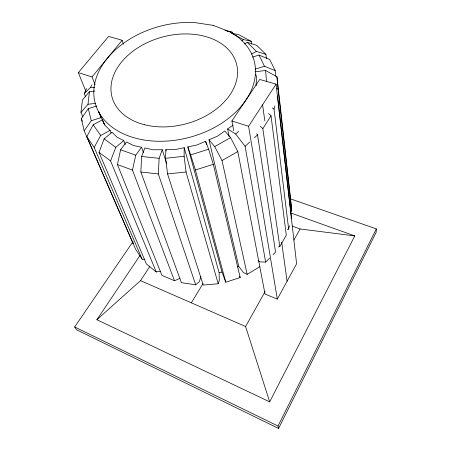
<?xml version="1.0" encoding="UTF-8"?>
<svg xmlns="http://www.w3.org/2000/svg" width="451" height="451" viewBox="0 0 451 451"><rect width="100%" height="100%" fill="white"/><g stroke="black" fill="none" stroke-linecap="round" stroke-linejoin="round"><path stroke-width="0.68" d="M218.222 283.758L186.043 171.989L184.126 156.288L184.205 147.68L174.994 149.631L165.844 149.693L165.602 158.295L167.569 173.939L203.249 285.06L218.222 283.758L219.304 280.375L219.124 272.692L184.205 147.68M289.965 198.677L376.331 228.899L376.173 232.288L278.594 428.45L76.507 329.754L74.669 326.969L133.017 241.612M200.887 276.452L199.415 281.514L195.706 284.84L181.398 282.687L140.847 172.011L141.614 156.491L144.833 147.956L153.165 149.771L162.253 149.715L166.723 163.814M195.706 284.84L158.312 173.939L159.152 158.324L162.253 149.715M82.888 116.933L80.96 112.406L88.001 104.254L89.422 91.716L94.704 91.079M80.96 112.406L82.454 99.913L89.422 91.716M179.96 278.363L174.492 280.748L161.96 275.398L117.423 164.559L120.603 149.783L126.449 141.952L133.333 145.453L141.569 147.246L143.424 152.551M174.492 280.748L132.476 170.083L135.762 155.195L141.569 147.246M287.428 229.66L288.651 229.091L289.401 225.759M291.053 218.419L291.352 217.089L277.534 95.928L277.185 97.247M288.651 229.091L274.028 109.125L274.901 105.827M160.212 271.214L156.215 271.947L146.378 263.914L99.028 152.387L104.113 138.869L112.023 132.273L116.984 137.138L123.76 140.582L125.237 144.523M156.215 271.947L110.585 160.922L115.806 147.302L123.76 140.582M85.611 96.847L84.281 93.594L90.674 87.297L91.784 84.856M84.281 93.594L86.615 88.497M278.594 428.45L278.036 426.026L376.331 228.899M140.024 255.435L96.88 319.748L269.681 401.852L354.774 235.907L290.664 212.945M144.844 259.302L142.172 259.269L135.638 249.268L86.817 136.659L93.171 124.769L102.467 119.791L105.218 125.603L110.089 130.378L111.109 132.989M142.172 259.269L94.18 147.415L100.686 135.447L110.089 130.378M259.832 266.665L247.171 274.343L243.416 272.534L238.731 266.327L209.01 139.804L217.551 136.123L224.807 130.987L230.579 137.651L237.818 151.559L265.013 294.041L277.314 299.109L296.6 263.818L276.074 84.128L259.703 79.461L231.899 121.003L233.742 130.655M269.681 401.852L245.592 326.518L265.126 291.549M293.917 240.017L300.09 228.973L354.774 235.907M278.493 246.894L279.8 246.59L286.295 235.129L271.034 115.828L268.604 113.489M191.32 302.83L203.006 283.645M279.8 246.59L262.837 128.659L271.034 115.828M277.314 299.109L248.597 126.269L276.074 84.128M96.88 319.748L140.498 280.646L149.771 266.547M132.526 241.195L133.214 243.822L84.196 130.79L81.298 118.72L88.272 108.646L96.897 105.94M84.196 130.79L91.299 120.699L101.39 117.525L102.433 120.146M95.071 84.799L92.027 76.946L122.136 40.269L108.612 36.418L78.322 72.628L85.978 91.536M258.248 260.689L259.877 261.879L265.65 262.11L269.619 258.113M273.097 254.618L275.578 252.115L257.538 134.9L256.692 133.789M265.65 262.11L245.09 146.304L249.758 142.031M254.426 137.752L257.538 134.9M233.173 125.057L227.648 128.969L235.67 134.015L238.692 131.292M241.821 40.872L243.393 39.541L251.235 41.345L251.63 44.125M290.607 211.818L291.746 211.006L290.636 199.353L276.942 76.726L265.611 70.497L255.153 71.754M247.171 274.343L222.005 160.522L237.818 151.559M209.01 139.804L214.676 146.575L230.579 137.651M251.506 54.097L256.427 51.442L265.921 54.351L266.44 58.529M244.183 43.961L247.227 42.332L256.726 45.325L265.921 54.351M237.327 266.964L238.731 266.327M205.639 141.259L197.059 144.957L187.836 146.913L222.005 272.105L225.788 282.213L240.197 277.528L213.317 164.305L208.616 149.202L205.639 141.259L206.457 144.67M187.836 146.913L190.655 154.913L208.616 149.202M225.788 282.213L195.413 170.016L213.317 164.305M255.193 69.161L264.449 66.246L275.206 70.638L275.843 76.23M252.521 57.108L259.043 55.061L269.715 59.521L275.206 70.638M219.124 272.692L222.005 272.105M88.001 104.254L95.364 103.38M165.602 158.295L184.126 156.288M167.569 173.939L186.043 171.989M90.674 87.297L94.676 87.612M141.614 156.491L159.152 158.324M140.847 172.011L158.312 173.939M227.073 31.254L232.333 32.241L232.564 33.628M224.886 30.296L232.333 32.241M78.322 72.628L92.027 76.946M231.899 121.003L248.597 126.269M120.603 149.783L135.762 155.195M292.163 226.075L300.09 228.973M117.423 164.559L132.476 170.083M140.498 280.646L245.592 326.518M74.669 326.969L278.036 426.026M251.235 41.345L239.103 34.851L231.166 32.968L243.393 39.541M276.3 88.323L278.115 89.298L291.746 211.006M272.376 107.952L274.028 109.125M104.113 138.869L115.806 147.302M99.028 152.387L110.585 160.922M260.374 126.314L262.837 128.659M247.227 42.332L256.427 51.442M235.67 134.015L245.09 146.304M93.171 124.769L100.686 135.447M86.817 136.659L94.18 147.415M239.577 276.401L240.197 277.528M214.676 146.575L222.005 160.522M259.043 55.061L264.449 66.246M101.39 117.525L98.69 111.831L101.03 117.711M81.298 118.72L82.415 121.308M102.467 119.791L104.542 125.023M102.952 121.454L103.73 123.416M122.136 40.269L123.439 44.283M190.655 154.913L195.413 170.016M165.844 149.693L166.261 151.034M255.864 74.471L256.754 77.876L256.033 84.36L256.23 85.752M88.272 108.646L91.299 120.699M227.648 128.969L229.17 136.552M262.583 104.807L264.81 120.845M281.661 242.176L287.084 281.227M276.942 76.726L278.115 89.298M265.611 70.497L266.524 81.704M213.12 25.352L194.516 22.55A82.257 57.474 -14.9 0 0 94.265 98.792A82.257 57.474 -14.9 0 0 211.023 129.268A82.257 57.474 -14.9 0 0 229.542 31.694L213.12 25.352M144.585 124.747A64.414 44.965 -14.9 0 0 237.53 70.446A64.414 44.965 -14.9 0 0 140.667 46.075A64.414 44.965 -14.9 0 0 144.585 124.747"/></g></svg>
